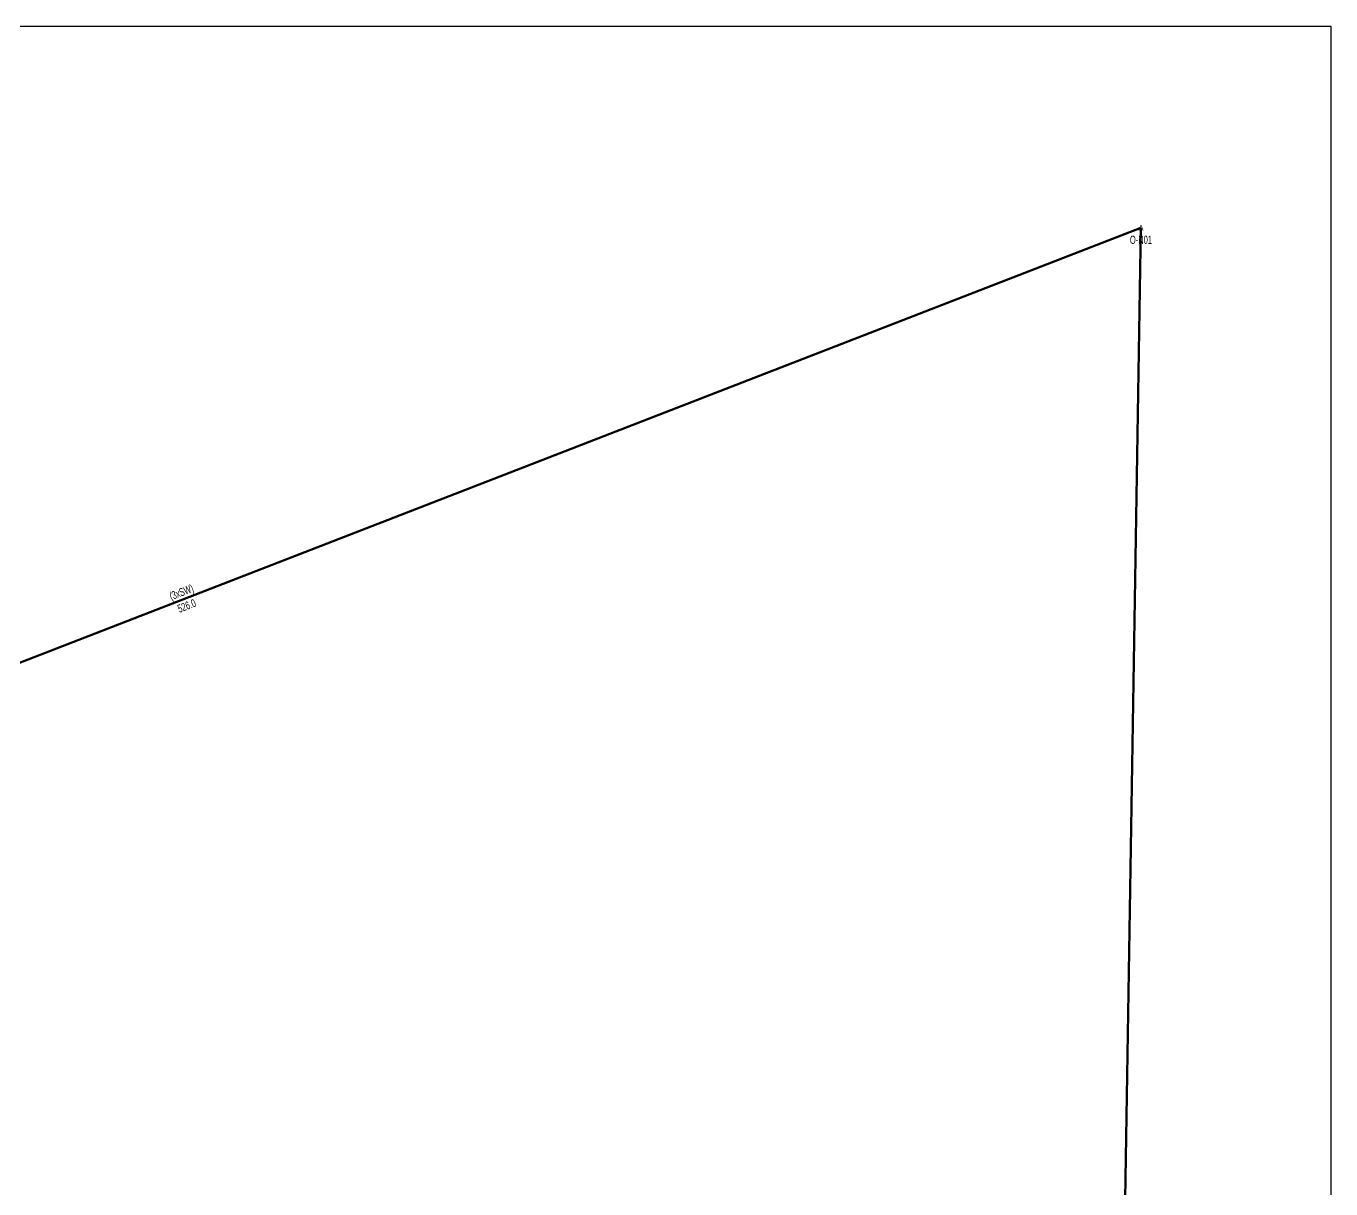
# Model space of a CAD drawing. Header units: millimetres. Extents: x 500432 to 503620, y 4011498 to 4014138.
# Drawn here: x 503088.3 to 503422.5, y 4013839.6 to 4014137.5 of the extents above; entities that cross this region are included whole.
import ezdxf
from ezdxf.enums import TextEntityAlignment as Align

# ---------------------------------------------------------------- set-up
doc = ezdxf.new("R2010")
doc.units = ezdxf.units.MM
doc.layers.add('ANTET', color=250, linetype='Continuous')
doc.layers.add('HAT_OG_HAVAI_MEVCUT', color=48, linetype='Continuous', lineweight=70)
doc.layers.add('NODE_OG_MEVCUT', color=5, linetype='Continuous', lineweight=25)
doc.styles.add('Direk', font='B_CAD')
doc.styles.get("Standard").update_dxf_attribs({"font": 'Arial'})

msp = doc.modelspace()

# ---------------------------------------------------------------- linework, layer by layer
at = {"layer": 'ANTET', "flags": 128}
msp.add_lwpolyline([(500847.5, 4013257.5), (500847.5, 4014137.5), (503422.5, 4014137.5), (503422.5, 4013257.5), (500847.5, 4013257.5)], close=True, dxfattribs=at)
at = {"layer": 'HAT_OG_HAVAI_MEVCUT'}
for q in [(502883.654933, 4013895.668126), (503359.37759, 4013193.570954)]:
    msp.add_line((503373.853449, 4014085.8155), q, dxfattribs=at)

# ---------------------------------------------------------------- texts
at = {"layer": 'HAT_OG_HAVAI_MEVCUT', "lineweight": 30, "width": 0.53}
msp.add_text('(3xSW)', height=2.05, rotation=381.201209, dxfattribs=at).set_placement((503128.446794, 4013991.534282), align=Align.CENTER)
msp.add_text('526.0', height=2.05, rotation=381.201209, dxfattribs=at).set_placement((503129.061589, 4013989.949344), align=Align.TOP_CENTER)
at = {"layer": 'NODE_OG_MEVCUT', "style": 'Direk'}
msp.add_text('A', height=1.4, dxfattribs=at).set_placement((503373.853449, 4014085.8155), align=Align.MIDDLE_CENTER)
at = {"layer": 'NODE_OG_MEVCUT', "width": 0.6}
msp.add_text('O-N01', height=2.1, dxfattribs=at).set_placement((503373.853449, 4014083.8155), align=Align.TOP_CENTER)

doc.saveas('drawing.dxf')
